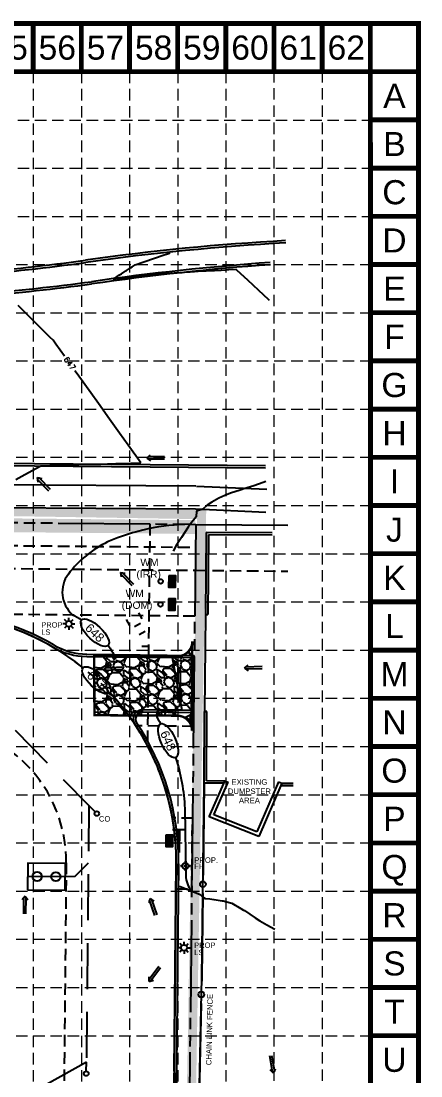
# Model space of a CAD drawing. Header units: feet. Extents: x 5061 to 5734, y 4682 to 5103.
# Drawn here: x 5646.6 to 5733.8, y 4873.3 to 5103 of the extents above; entities that cross this region are included whole.
import ezdxf
from ezdxf.enums import TextEntityAlignment as Align

# ---------------------------------------------------------------- set-up
doc = ezdxf.new("R2010")
doc.units = ezdxf.units.FT
doc.header["$LTSCALE"] = 20
doc.header["$MEASUREMENT"] = 0
for name, pattern in [('DASHDOT2', [0.5, 0.25, -0.125, 0, -0.125]), ('DASHED', [0.75, 0.5, -0.25]), ('HIDDEN', [0.1875, 0.125, -0.0625]), ('PHANTOM', [1.4375, 1, -0.0625, 0.125, -0.0625, 0.125, -0.0625])]:
    doc.linetypes.add(name, pattern=pattern)
for name, color, linetype in [('BASE', 7, 'Continuous'), ('E-BOUNDARY', 4, 'PHANTOM'), ('E-ESMT', 2, 'HIDDEN'), ('E-FENCE', 1, 'Continuous'), ('E-PVMT', 2, 'Continuous'), ('EC', 35, 'Continuous'), ('GRID', 254, 'HIDDEN'), ('LEGEND', 7, 'Continuous'), ('LIMITS OF DISTURBANCE', 1, 'HIDDEN'), ('P-BOUNDARY', 7, 'PHANTOM'), ('P-EROSION', 4, 'DASHDOT2'), ('P-ESMT', 2, 'HIDDEN'), ('P-FIRELANE', 1, 'HIDDEN'), ('P-FITTINGS', 11, 'Continuous'), ('P-FLOW-ARROWS', 250, 'Continuous'), ('P-PVMT', 3, 'Continuous'), ('P-SANI', 14, 'DASHED'), ('P-UTIL', 2, 'Continuous'), ('PC', 35, 'Continuous')]:
    doc.layers.add(name, color=color, linetype=linetype)
doc.styles.add('Contour-Txt', font='simplex.shx')
doc.styles.add('L80', font='ARIAL.TTF', dxfattribs={"height": 1.6})
doc.styles.get("Standard").update_dxf_attribs({"font": 'ARIAL.TTF'})

# ---------------------------------------------------------------- blocks, each defined once
blk = doc.blocks.new('df')
for p, q in [((0.001246013401441814, 0.01309236821475679), (0.1771980321589126, 0.01309236821475679)), ((0.1941209276953373, 0.0007748323821488157), (0.1530624749196932, 0.03091120000760839)), ((0.1941209276953373, 0.0007748323821488157), (0.1530624749196932, -0.02936153524342444)), ((0.001246013401441814, -0.01154270345057284), (0.1771980321589126, -0.01154270345057284))]:
    blk.add_line(p, q)
blk = doc.blocks.new('A$C3B7E659D')
at = {"layer": 'LEGEND'}
h = blk.add_hatch(dxfattribs=at)
h.set_pattern_fill('GRAVEL', color=4, scale=6.469215983994993, angle=46.06574483557454, style=0)
h.set_pattern_definition([(274.0785448355745, (3933.509138869503, -9056.497807636506), (6.020058416125065, -77.66671271173983), [0.8703424416227499, -86.16405698183587]), (231.0354448355745, (3933.571040969527, -9057.365947489068), (49.20395451681738, 60.39313477834608), [1.493534955792957, -147.8599153389908]), (178.5761448355745, (3932.631848306347, -9058.527223686524), (96.13142010772314, -2.786976728819758), [1.053110731602578, -104.2580918129749]), (313.3394448355745, (3932.045992430364, -9061.466261796455), (-88.68582800192179, 94.4297464073931), [1.360075030043139, -134.6474020974069]), (338.8994448355746, (3932.979437698404, -9062.455444955607), (-78.34740575994421, 30.5689748398031), [1.333661221180488, -132.0326420349159]), (43.33944483557454, (3934.223678310532, -9062.935572444525), (-94.4297464073931, -88.68582800192175), [1.36007503004314, -134.6474020974069]), (83.75994483557452, (3935.212861469695, -9062.002127176474), (-11.76407678433844, -105.4488486172415), [1.798629650814145, -178.0641931078487]), (118.3210448355745, (3935.40836090235, -9060.214155317657), (-71.07186531453426, 131.3592097278977), [1.698091565206878, -168.1111231784248]), (167.4953448355745, (3934.602765571782, -9058.71931980373), (-96.47176674056034, 21.08137457705631), [1.364681111823735, -135.1035788625172]), (221.3021448355745, (3933.270455571795, -9058.423839379147), (54.03275792350907, 46.75738870328349), [1.557994223857482, -76.3416846229367]), (268.4631448355745, (3932.100028663751, -9059.452160665953), (-2.616798666019161, -105.2786903968898), [2.014824379783274, -199.4677623905118]), (184.8798448355739, (3936.536246367276, -9056.899016448151), (-59.37217497462036, -5.679738473620549), [0.68768412831465, -68.08101981786957]), (217.5349448355745, (3935.851051921333, -9056.957515232736), (67.6686448848166, 51.58618661739052), [1.308314832955195, -129.5234789849316]), (271.0657448355745, (3934.813579923942, -9057.754602274686), (4.658719493249765, -4.488553668180857), [0.9148829936725474, -8.233966350700884]), (249.2643448355744, (3933.940335098211, -9057.542086264792), (13.12531790983638, 32.27069951025226), [0.4926825509090906, -48.77539787116839]), (337.8671448355745, (3933.765897980219, -9058.00285309678), (-18.46470730420378, 8.806940428370186), [0.696753969124213, -34.14104152532619]), (77.02954483557451, (3934.411311876554, -9058.265359602634), (4.148200287200724, 22.95326064714896), [1.13165348286426, -36.59003439744333]), (207.6308448355745, (3934.665310093765, -9057.162582189763), (13.63581712177849, 4.828893015890063), [0.8182975990315062, -19.63916178440411]), (62.45524483557451, (3931.162537658282, -9060.70490956672), (30.90941246777716, 60.05281487317094), [1.146345072363913, -113.4884532787467]), (116.4119448355745, (3931.692655643164, -9059.688499883981), (33.29172073255322, -68.00893472231614), [0.9617201173966798, -95.21009107657581]), (339.2643448355745, (3933.733566483456, -9056.264871733923), (-32.27069951025226, 13.12531790983638), [0.9853586326021965, -48.28272178947526]), (29.67624483557449, (3934.655100147437, -9056.613745969915), (-58.86165285165799, -33.12156664267891), [1.146345072363912, -113.4884532787467]), (25.50974483557455, (3934.050942850296, -9063.487811979827), (-31.76018712702605, -14.31651226313972), [1.105459627345064, -54.16754761677205]), (340.8408448355745, (3935.048634298054, -9063.011730228314), (-73.68864084617535, 26.0805365603702), [0.9262494061564349, -91.69882706302269]), (112.8671448355745, (3938.43717005786, -9060.706836832609), (-14.31647849639887, 31.76020246436436), [0.9853586326021978, -48.28272178947532]), (63.41974483557453, (3938.054262667402, -9059.798916430425), (-39.71634209842875, -78.51752851730424), [1.084441144613065, -107.3593822019741]), (115.5097448355745, (3936.237779441067, -9062.989608677903), (14.3165122631397, -31.76018712702605), [0.5527298136725322, -54.72027743044462]), (147.3756448355745, (3938.167856921095, -9060.98635991571), (-23.12341736192593, 13.29550547271731), [0.3298653230239047, -32.65678989447026]), (212.0295448355745, (3937.89003549574, -9060.808519482269), (18.12436828972077, 9.487613138887836), [1.333661221180486, -25.33959554850916]), (232.0747448355744, (3936.75938913733, -9061.515835478625), (40.22680680200464, 51.07572857136955), [1.235943713742244, -122.3582529916506]), (349.7558448355745, (3934.830596501176, -9058.66932930776), (-13.80599231221756, 4.318378304731763), [0.9330032676437258, -22.3920848926654]), (39.22294483557449, (3935.748726849714, -9058.835258137136), (85.62285926167438, 70.2210634638778), [1.628909769474022, -161.2617890016409]), (107.0111448355746, (3937.010626461061, -9057.80523519261), (14.65681891400454, -50.05474001375369), [0.6660446008481865, -65.93860956044998]), (136.0657448355745, (3936.815769450391, -9057.168329584903), (-9.1472703308174, -0.1701657724112872), [0.3881529590396995, -6.081063024955293]), (166.3221448355745, (3936.529856550179, -9061.474353271287), (50.56522396839401, -12.78502859214098), [0.8987293613605208, -88.97449142019488]), (94.07854483557452, (3935.65661172445, -9061.261837261394), (-6.020058416125078, 77.66671271173983), [1.740684883245499, -85.29371454021306]), (46.06574483557454, (3935.532807524381, -9059.52555755626), (-0.1701657724112884, 9.147270330817403), [1.681996155838699, -4.787219828156295]), (11.37054483557451, (3936.69983111698, -9058.314290862843), (-77.49656349416948, -15.16724917134879), [1.022873616093385, -101.2644103626532]), (300.1203448355744, (3937.702627537917, -9058.112627221264), (14.14632101418997, -22.61292722117443), [0.9419307857016394, -46.15467319154017]), (253.7117448355745, (3938.175305973967, -9058.927373262417), (-38.69525803554052, -133.4011808604981), [1.533624687245764, -151.8290963367538]), (221.4918448355745, (3937.745168981029, -9060.399444803965), (-63.00987596734262, -56.07480832806252), [1.62247289956996, -160.6246423885945])])
edge = h.paths.add_edge_path()
edge.add_line((24.26215053851593, 27.03588078115536), (-1.524276740383357e-07, 27.03588078115536))
edge.add_arc((-1.524211183934199e-07, 22.9921898119751), 4.043690969180258, 0.03905593802568319, 90.00000000009288, ccw=False)
edge.add_line((4.043689877302313, 22.99494621276062), (3.956875798435249, 0.325309489447136))
edge.add_line((3.956875798435249, 0.325309489447136), (20.17808298366162, 0.4174455765241873))
edge.add_line((20.17808298366162, 0.4174455765241873), (20.21846050880959, 22.98943341120867))
edge.add_arc((24.26215053851817, 22.99218981198995), 4.04369096916541, 90.00000000003178, 180.0390559379658, ccw=False)
at = {"layer": 'LEGEND', "color": 4, "const_width": 0.6469215983994995}
blk.add_lwpolyline([(24.26215053851593, 27.03588078115536), (-1.524276740383357e-07, 27.03588078115536, -0.4140139244211871), (4.043689877302313, 22.99494621276062), (3.956875798435249, 0.325309489447136), (20.17808298366162, 0.4174455765241873), (20.21846050880959, 22.98943341120867, -0.4144132285109485)], format="xyb", close=True, dxfattribs=at)

msp = doc.modelspace()

# ---------------------------------------------------------------- hatches: boundary and pattern name
at = {"layer": 'P-FITTINGS'}
h = msp.add_hatch(dxfattribs=at)
h.set_pattern_fill('ANSI31', color=252, style=0)
h.set_pattern_definition([(45, (0, 0), (-0.08838834764831843, 0.08838834764831845), [])])
h.paths.add_polyline_path([(5678.784413615715, 4982.216960557775), (5678.756913088232, 4979.717109448292), (5680.256845050973, 4979.702674330068), (5680.284345578458, 4982.202525439551)])
h = msp.add_hatch(dxfattribs=at)
h.set_pattern_fill('ANSI31', color=252, style=0)
h.set_pattern_definition([(45, (-0.05500105496867036, -4.999702218967286), (-0.08838834764831843, 0.08838834764831845), [])])
h.paths.add_polyline_path([(5678.729412560747, 4977.217258338807), (5678.701912033263, 4974.717407229325), (5680.201843996004, 4974.7029721111), (5680.229344523489, 4977.202823220584)])
h = msp.add_hatch(dxfattribs=at)
h.set_pattern_fill('ANSI31', color=252, style=0)
h.set_pattern_definition([(45, (-0.62145790066279, -56.49172450784772), (-0.08838834764831843, 0.08838834764831845), [])])
h.paths.add_polyline_path([(5678.162955715053, 4925.725236049927), (5678.135455187569, 4923.225384940444), (5679.63538715031, 4923.21094982222), (5679.662887677795, 4925.710800931703)])

# ---------------------------------------------------------------- linework, layer by layer
for centre in [(5686.229240056779, 4915.017117822713), (5685.875439711678, 4891.019822131053)]:
    msp.add_circle(centre, 0.6253814704285503)
at = {"layer": 'BASE', "color": 9}
msp.add_line((5722.727322764818, 5092.021206878478), (5722.727322764818, 4693.021206878787), dxfattribs=at)
at = {"layer": 'BASE', "const_width": 1.049999999999187}
for points in [[(5061.22732276533, 4682.521206878794), (5733.22732276481, 4682.521206878794), (5733.22732276481, 5102.521206878469), (5061.22732276533, 5102.521206878469)], [(5071.704388594719, 4693.018457208696), (5722.756657025155, 4693.000248705014), (5722.743087408055, 5092.026230217255), (5071.836695258555, 5092.038317773374)]]:
    msp.add_lwpolyline(points, close=True, dxfattribs=at)
for points in [[(5649.227322764875, 5092.021206878478), (5649.227322764875, 5102.521206878469)], [(5659.727322764867, 5092.021206878478), (5659.727322764867, 5102.521206878469)], [(5670.227322764858, 5092.021206878478), (5670.227322764858, 5102.521206878469)], [(5680.72732276485, 5092.021206878478), (5680.72732276485, 5102.521206878469)], [(5691.227322764842, 5092.021206878478), (5691.227322764842, 5102.521206878469)], [(5701.727322764834, 5092.021206878478), (5701.727322764834, 5102.521206878469)], [(5712.227322764826, 5092.021206878478), (5712.227322764826, 5102.521206878469)], [(5722.727322764818, 5092.021206878478), (5722.727322764818, 5102.521206878469)], [(5733.22732276481, 5092.021206878478), (5733.22732276481, 5102.521206878469)], [(5733.22732276481, 5092.021206878478), (5722.727322764818, 5092.021206878478)], [(5733.22732276481, 5081.521206878486), (5722.727322764818, 5081.521206878486)], [(5733.22732276481, 5071.021206878494), (5722.727322764818, 5071.021206878494)], [(5733.22732276481, 5060.521206878502), (5722.727322764818, 5060.521206878502)], [(5733.22732276481, 5050.02120687851), (5722.727322764818, 5050.02120687851)], [(5733.22732276481, 5039.521206878519), (5722.727322764818, 5039.521206878519)], [(5733.22732276481, 5029.021206878527), (5722.727322764818, 5029.021206878527)], [(5733.22732276481, 5018.521206878535), (5722.727322764818, 5018.521206878535)], [(5733.22732276481, 5008.021206878542), (5722.727322764818, 5008.021206878542)], [(5733.22732276481, 4997.52120687855), (5722.727322764818, 4997.52120687855)], [(5733.22732276481, 4987.021206878559), (5722.727322764818, 4987.021206878559)], [(5733.22732276481, 4976.521206878567), (5722.727322764818, 4976.521206878567)], [(5733.22732276481, 4966.021206878575), (5722.727322764818, 4966.021206878575)], [(5733.22732276481, 4955.521206878583), (5722.727322764818, 4955.521206878583)], [(5733.22732276481, 4945.021206878591), (5722.727322764818, 4945.021206878591)], [(5733.22732276481, 4934.5212068786), (5722.727322764818, 4934.5212068786)], [(5733.22732276481, 4924.021206878608), (5722.727322764818, 4924.021206878608)], [(5733.22732276481, 4913.521206878616), (5722.727322764818, 4913.521206878616)], [(5733.22732276481, 4903.021206878624), (5722.727322764818, 4903.021206878624)], [(5733.22732276481, 4892.521206878632), (5722.727322764818, 4892.521206878632)], [(5733.22732276481, 4882.02120687864), (5722.727322764818, 4882.02120687864)]]:
    msp.add_lwpolyline(points, dxfattribs=at)
at = {"layer": 'E-BOUNDARY', "color": 7, "linetype": 'Continuous'}
msp.add_line((5684.657905179912, 4993.410955930602), (5704.716341910284, 4993.217916570974), dxfattribs=at)
at = {"layer": 'E-ESMT', "color": 253}
for p, q in [((5080.405622304752, 4989.22572537722), (5684.547903069973, 4983.411551492667)), ((5684.561671149644, 4983.411418990752), (5704.716341910284, 4983.217453489381))]:
    msp.add_line(p, q, dxfattribs=at)
at = {"layer": 'E-FENCE', "color": 7}
for p, q in [((5685.9535, 4894.6596, 647.379), (5686.5272, 4937.0151, 648.757)), ((5686.5272, 4937.0151), (5686.256327324344, 4917.016934384284)), ((5686.202152789213, 4913.017301261141), (5685.9535, 4894.6596)), ((5685.0089, 4850.615, 646.986), (5685.9535, 4894.6596, 647.379)), ((5685.9535, 4894.6596), (5685.918322736637, 4893.019362339744)), ((5685.832556686719, 4889.020281922362), (5685.403726437125, 4869.024879835457))]:
    msp.add_line(p, q, dxfattribs=at)
at = {"layer": 'E-PVMT', "color": 7}
for p, q in [((5593.364718860137, 5007.122460308749), (5699.887166974617, 5006.255983459444)), ((5593.360651885519, 5006.622476849306), (5699.8831, 5005.756)), ((5598.337533488495, 5002.467161539505), (5684.661607492778, 5001.771237527963)), ((5684.848839154051, 5001.766219910004), (5700.184139154052, 5001.067619910004)), ((5598.297225995716, 4997.467324011542), (5684.6213, 4996.7714)), ((5684.6213, 4996.7714), (5699.9566, 4996.0728)), ((5686.956, 4991.6382), (5686.7833, 4973.8012)), ((5701.3565, 4991.5513), (5686.956, 4991.6382)), ((5687.451153356191, 4991.135202887036), (5687.283276565779, 4973.796359166176)), ((5701.35348279859, 4991.051309103587), (5687.45115335619, 4991.135202887036)), ((5686.7833, 4973.8012), (5686.5911, 4952.6551)), ((5686.7833, 4973.8012), (5687.283276565779, 4973.796359166176)), ((5686.5272, 4937.0151), (5686.5911, 4952.6551)), ((5686.5911, 4952.6551), (5687.091095826861, 4952.653057178175)), ((5687.091095826861, 4952.653057178175), (5686.591099999999, 4952.653057178175, 648.683)), ((5687.029243047705, 4937.514129697324), (5687.091095826861, 4952.653057178175)), ((5690.771773640202, 4937.006888567576), (5686.5272, 4937.0151)), ((5690.992158414703, 4937.506463153049), (5687.029243047705, 4937.514129697324)), ((5687.5572, 4929.72), (5690.992158414703, 4937.506463153049)), ((5688.62470708643, 4930.157774072027), (5691.740042777955, 4937.219707185278)), ((5690.992158414703, 4937.506463153049), (5691.740042777955, 4937.219707185278)), ((5702.686361563757, 4937.354261060855), (5697.958211473021, 4926.462477050581)), ((5703.4202, 4937.0357), (5698.3837, 4925.4336)), ((5702.686361563757, 4937.354261060855), (5703.4202, 4937.0357)), ((5703.203019674284, 4936.535402599629), (5705.907683608819, 4936.539100467321)), ((5703.4202, 4937.0357), (5705.907, 4937.0391)), ((5698.3837, 4925.4336), (5687.5572, 4929.72)), ((5697.95821147302, 4926.462477050581), (5688.624707086431, 4930.157774072027))]:
    msp.add_line(p, q, dxfattribs=at)
for centre, radius, start, end in [((5732.626602334134, 4537.187940106707), 518.8079217359681, 93.13578354043297, 97.98021754168649), ((5732.626602334134, 4537.187940106707), 518.3079217359681, 93.13578354043297, 97.98021754168649), ((5605.588341679119, 5443.801309421158), 396.6627361810084, 270.7045476241234, 277.9718247274475), ((5605.588341679119, 5443.801309421158), 397.1627361810084, 270.7045476241234, 277.9718247274475), ((5740.689750410913, 4498.135258989813), 553.7804599409894, 94.12031680343681, 98.17936952246353), ((5740.689750410913, 4498.135258989813), 553.2804599409894, 94.12031680343681, 98.17936952246353), ((5605.200597287246, 5465.68403877223), 423.2171826313605, 271.1150592982738, 277.69947360304), ((5605.200597287246, 5465.68403877223), 423.7171826313605, 271.1150592982738, 277.69947360304)]:
    msp.add_arc(centre, radius, start, end, dxfattribs=at)
at = {"layer": 'EC', "color": 35}
for p, q in [((5673.09834410151, 5050.504362671468, 648), (5673.353890680538, 5050.591963101431, 648)), ((5673.353890680538, 5050.591963101431, 648), (5673.792882654868, 5050.742698495575, 648)), ((5673.792882654868, 5050.742698495575, 648), (5675.248030730861, 5051.242042864887, 648)), ((5675.248030730861, 5051.242042864887, 648), (5676.09387297668, 5051.532299622771, 648)), ((5676.09387297668, 5051.532299622771, 648), (5677.143369614218, 5051.892063220633, 648)), ((5677.143369614218, 5051.892063220633, 648), (5678.946252684364, 5052.511113923303, 648)), ((5678.946252684364, 5052.511113923303, 648), (5679.036780329646, 5052.542179126002, 648)), ((5679.036780329646, 5052.542179126002, 648), (5679.089401851851, 5052.560236574074, 648)), ((5668.487238939492, 5048.022628009109, 648), (5669.453669099425, 5048.646727062556, 648)), ((5669.453669099425, 5048.646727062556, 648), (5669.477919670353, 5048.662387540664, 648)), ((5669.477919670353, 5048.662387540664, 648), (5669.53955188172, 5048.702188248848, 648)), ((5669.53955188172, 5048.702188248848, 648), (5670.468600401215, 5049.302147072219, 648)), ((5670.468600401215, 5049.302147072219, 648), (5670.834155303717, 5049.538214279239, 648)), ((5670.834155303717, 5049.538214279239, 648), (5671.459281132074, 5049.941906603774, 648)), ((5671.459281132074, 5049.941906603774, 648), (5673.09834410151, 5050.504362671468, 648)), ((5683.442940308207, 5048.348535462309, 648), (5682.174218942029, 5048.262220376811, 648)), ((5684.388520069129, 5048.412866213004, 648), (5683.442940308207, 5048.348535462309, 648)), ((5685.194084150569, 5048.467637048043, 648), (5684.388520069129, 5048.412866213004, 648)), ((5686.275859565217, 5048.541267826086, 648), (5685.194084150569, 5048.467637048043, 648)), ((5686.89996594533, 5048.574866135155, 648), (5686.275859565217, 5048.541267826086, 648)), ((5688.08137284459, 5048.638372652389, 648), (5686.89996594533, 5048.574866135155, 648)), ((5688.529770463173, 5048.662476262339, 648), (5688.08137284459, 5048.638372652389, 648)), ((5688.760959890261, 5048.674280809328, 648), (5688.529770463173, 5048.662476262339, 648)), ((5690.212603000949, 5048.748481244064, 648), (5688.760959890261, 5048.674280809328, 648)), ((5691.191908038409, 5048.798538216734, 648), (5690.212603000949, 5048.748481244064, 648)), ((5691.895166894457, 5048.834446659073, 648), (5691.191908038409, 5048.798538216734, 648)), ((5693.474574491682, 5048.915091312385, 648), (5691.895166894457, 5048.834446659073, 648)), ((5693.619163681285, 5048.781224922792, 648), (5693.474574491682, 5048.915091312385, 648)), ((5693.691662650603, 5048.714240778499, 648), (5693.619163681285, 5048.781224922792, 648)), ((5695.989589135802, 5046.588193168724, 648), (5693.691662650603, 5048.714240778499, 648)), ((5666.692696690843, 5046.863752629194, 648), (5667.496558208632, 5047.382868477554, 648)), ((5668.63163823675, 5047.053905621595, 648), (5666.692696690843, 5046.863752629194, 648)), ((5667.496558208632, 5047.382868477554, 648), (5668.073182895134, 5047.755239845875, 648)), ((5668.073182895134, 5047.755239845875, 648), (5668.487238939492, 5048.022628009109, 648)), ((5669.977549202852, 5047.185899800713, 648), (5668.63163823675, 5047.053905621595, 648)), ((5671.021194130757, 5047.288250594353, 648), (5669.977549202852, 5047.185899800713, 648)), ((5672.524686234511, 5047.435698836506, 648), (5671.021194130757, 5047.288250594353, 648)), ((5673.410750024765, 5047.522595567112, 648), (5672.524686234511, 5047.435698836506, 648)), ((5674.025808779106, 5047.582914694776, 648), (5673.410750024765, 5047.522595567112, 648)), ((5675.800305918771, 5047.756940539871, 648), (5674.025808779106, 5047.582914694776, 648)), ((5678.074068355359, 5047.97992958884, 648), (5675.800305918771, 5047.756940539871, 648)), ((5678.189819272186, 5047.991278908281, 648), (5678.074068355359, 5047.97992958884, 648)), ((5678.277225804709, 5047.997225448261, 648), (5678.189819272186, 5047.991278908281, 648)), ((5679.940545443288, 5048.110315651313, 648), (5678.277225804709, 5047.997225448261, 648)), ((5681.331561730395, 5048.20489176928, 648), (5679.940545443288, 5048.110315651313, 648)), ((5681.691404208442, 5048.229372979329, 648), (5681.331561730395, 5048.20489176928, 648)), ((5682.174218942029, 5048.262220376811, 648), (5681.691404208442, 5048.229372979329, 648)), ((5697.250592771084, 5045.421509298733, 648), (5695.989589135802, 5046.588193168724, 648)), ((5698.360046695491, 5044.396448908791, 648), (5697.250592771084, 5045.421509298733, 648)), ((5700.572699445472, 5042.347887492298, 648), (5698.360046695491, 5044.396448908791, 648)), ((5700.730435555556, 5042.20194962963, 648), (5700.572699445472, 5042.347887492298, 648)), ((5648.189500276537, 5038.848563880026, 647), (5645.969769532837, 5041.059297765741, 647)), ((5648.497517732657, 5038.541556175973, 647), (5648.189500276537, 5038.848563880026, 647)), ((5648.845719971161, 5038.195003929344, 647), (5648.497517732657, 5038.541556175973, 647)), ((5651.02546440984, 5036.024094278943, 647), (5648.845719971161, 5038.195003929344, 647)), ((5652.954823399276, 5034.102555232928, 647), (5651.02546440984, 5036.024094278943, 647)), ((5653.553311848341, 5033.506492535545, 647), (5652.954823399276, 5034.102555232928, 647)), ((5654.136406002554, 5032.693584469986, 647), (5653.553311848341, 5033.506492535545, 647)), ((5656.021990109711, 5030.066585151895, 647), (5654.136406002554, 5032.693584469986, 647)), ((5658.781410685561, 5026.220975737266, 647), (5658.330776907486, 5026.849272087788, 647)), ((5661.758478341793, 5022.070197800338, 647), (5658.781410685561, 5026.220975737266, 647)), ((5663.423751014937, 5019.748390616621, 647), (5661.758478341793, 5022.070197800338, 647)), ((5665.860390558375, 5016.351104822334, 647), (5663.423751014937, 5019.748390616621, 647)), ((5668.066091344313, 5013.275805495979, 647), (5665.860390558375, 5016.351104822334, 647)), ((5669.962302774958, 5010.632011844331, 647), (5668.066091344313, 5013.275805495979, 647)), ((5672.71051174968, 5006.803201941251, 647), (5669.962302774958, 5010.632011844331, 647)), ((5646.769028704231, 5003.889299051413, 647), (5648.205167349261, 5004.675796018202, 647)), ((5648.205167349261, 5004.675796018202, 647), (5650.77336834828, 5006.126995543721, 647)), ((5650.77336834828, 5006.126995543721, 647), (5650.869868124762, 5006.181874876379, 647)), ((5650.869868124762, 5006.181874876379, 647), (5651.069869831224, 5006.187580098453, 647)), ((5651.069869831224, 5006.187580098453, 647), (5654.514734030417, 5006.285897528517, 647)), ((5654.514734030417, 5006.285897528517, 647), (5657.339761072664, 5006.366524625144, 647)), ((5657.339761072664, 5006.366524625144, 647), (5658.15952338403, 5006.389920880861, 647)), ((5658.15952338403, 5006.389920880861, 647), (5659.159149156118, 5006.418450492263, 647)), ((5659.159149156118, 5006.418450492263, 647), (5661.805325580069, 5006.493934968936, 647)), ((5661.805325580069, 5006.493934968936, 647), (5663.976876177286, 5006.555880332409, 647)), ((5663.976876177286, 5006.555880332409, 647), (5665.445897828863, 5006.597480510855, 647)), ((5665.445897828863, 5006.597480510855, 647), (5667.26516649514, 5006.648999085191, 647)), ((5667.26516649514, 5006.648999085191, 647), (5669.078204789272, 5006.700341226054, 647)), ((5669.078204789272, 5006.700341226054, 647), (5670.542195544783, 5006.741798938135, 647)), ((5670.542195544783, 5006.741798938135, 647), (5672.71051174968, 5006.803201941251, 647)), ((5645.445716754783, 5003.170583817975, 647), (5646.769028704231, 5003.889299051413, 647)), ((5699.392842410974, 5002.551716462346, 648), (5697.35825, 5001.783971111111, 648)), ((5699.905946537559, 5002.746100782472, 648), (5699.392842410974, 5002.551716462346, 648)), ((5692.260352288732, 5000.189683098592, 648), (5691.033999408784, 4999.705886542793, 648)), ((5694.318091643059, 5000.858809254013, 648), (5692.260352288732, 5000.189683098592, 648)), ((5694.809073820848, 5001.016775663892, 648), (5694.318091643059, 5000.858809254013, 648)), ((5695.180246216988, 5001.130312776589, 648), (5694.809073820848, 5001.016775663892, 648)), ((5697.35825, 5001.783971111111, 648), (5695.180246216988, 5001.130312776589, 648)), ((5688.132114152579, 4998.224773385348, 648), (5687.170122197962, 4997.585230422124, 648)), ((5689.713357430997, 4999.135111167728, 648), (5688.132114152579, 4998.224773385348, 648)), ((5691.033999408784, 4999.705886542793, 648), (5689.713357430997, 4999.135111167728, 648)), ((5684.85046640553, 4996.267542119816, 648), (5684.780865488565, 4995.076094178794, 648)), ((5686.199280144927, 4996.699515072463, 648), (5684.85046640553, 4996.267542119816, 648)), ((5687.170122197962, 4997.585230422124, 648), (5686.199280144927, 4996.699515072463, 648)), ((5683.521978526841, 4993.498949313358, 648), (5683.010533391949, 4992.823961059007, 648)), ((5684.780865488565, 4995.076094178794, 648), (5683.521978526841, 4993.498949313358, 648)), ((5683.010533391949, 4992.823961059007, 648), (5681.571093326801, 4990.550820433267, 648)), ((5680.379516103805, 4988.814889743972, 648), (5679.705695507812, 4987.570133306525, 648)), ((5681.571093326801, 4990.550820433267, 648), (5680.379516103805, 4988.814889743972, 648)), ((5681.144896653893, 4914.594871114456, 648), (5685.629128247901, 4912.764478310502, 648)), ((5685.629128247901, 4912.764478310502, 648), (5685.966813047079, 4912.434548000947, 648)), ((5685.966813047079, 4912.434548000947, 648), (5685.986856261592, 4912.417447125158, 648)), ((5685.986856261592, 4912.417447125158, 648), (5686.310757124682, 4912.146226208652, 648)), ((5686.310757124682, 4912.146226208652, 648), (5686.349209820079, 4912.111093121566, 648)), ((5686.349209820079, 4912.111093121566, 648), (5686.351810008344, 4912.109478339591, 648)), ((5686.351810008344, 4912.109478339591, 648), (5686.727706101981, 4911.946698719188, 648)), ((5686.727706101981, 4911.946698719188, 648), (5686.744011510791, 4911.941915752915, 648)), ((5686.744011510791, 4911.941915752915, 648), (5687.70475076923, 4911.813915692308, 648)), ((5687.70475076923, 4911.813915692308, 648), (5688.569525233128, 4911.688743669986, 648)), ((5688.569525233128, 4911.688743669986, 648), (5688.643045653876, 4911.681577499347, 648)), ((5688.643045653876, 4911.681577499347, 648), (5690.393327384702, 4911.398152895566, 648)), ((5690.393327384702, 4911.398152895566, 648), (5690.60951622807, 4911.368381578948, 648)), ((5690.60951622807, 4911.368381578948, 648), (5692.211134546519, 4910.976498493976, 648)), ((5692.211134546519, 4910.976498493976, 648), (5692.520827889514, 4910.918626280504, 648)), ((5692.520827889514, 4910.918626280504, 648), (5694.484818438003, 4909.756527133656, 648)), ((5694.484818438003, 4909.756527133656, 648), (5695.082572521403, 4909.392973515604, 648)), ((5695.082572521403, 4909.392973515604, 648), (5695.261159405458, 4909.277225852828, 648)), ((5695.261159405458, 4909.277225852828, 648), (5697.582955885829, 4907.715405926734, 648)), ((5697.582955885829, 4907.715405926734, 648), (5698.602502184031, 4907.07041829574, 648)), ((5698.602502184031, 4907.07041829574, 648), (5700.140296524664, 4906.17885, 648)), ((5700.140296524664, 4906.17885, 648), (5701.883954974069, 4905.20964620462, 648))]:
    msp.add_line(p, q, dxfattribs=at)
at = {"layer": 'GRID', "color": 252, "linetype": 'HIDDEN', "lineweight": 0}
for p, q in [((5649.227322764875, 5092.021206878478), (5649.227322764875, 4724.474832127343)), ((5659.727322764867, 5092.021206878478), (5659.727322764867, 4724.474832127343)), ((5670.227322764858, 5092.021206878478), (5670.227322764858, 4724.474832127343)), ((5680.72732276485, 5092.021206878478), (5680.72732276485, 4724.474832127343)), ((5691.227322764842, 5092.021206878478), (5691.227322764842, 4724.474832127343)), ((5701.708711312539, 5092.193723728219), (5701.708711312539, 4724.474832127343)), ((5712.208711312531, 5092.193723728219), (5712.208711312531, 4724.474832127343)), ((5072.11393312784, 5081.486703794203), (5723.113933127336, 5081.486703794203)), ((5072.11393312784, 5070.986703794211), (5723.113933127336, 5070.986703794211)), ((5072.11393312784, 5060.486703794219), (5723.113933127336, 5060.486703794219)), ((5071.727322765322, 5050.02120687851), (5722.727322764818, 5050.02120687851)), ((5071.727322765322, 5039.521206878519), (5722.727322764818, 5039.521206878519)), ((5071.727322765322, 5029.021206878527), (5722.727322764818, 5029.021206878527)), ((5071.727322765322, 5018.521206878535), (5722.727322764818, 5018.521206878535)), ((5071.727322765322, 5008.021206878542), (5722.727322764818, 5008.021206878542)), ((5071.727322765322, 4997.52120687855), (5722.727322764818, 4997.52120687855)), ((5071.727322765322, 4987.021206878559), (5722.727322764818, 4987.021206878559)), ((5071.727322765322, 4976.521206878567), (5722.727322764818, 4976.521206878567)), ((5071.727322765322, 4966.021206878575), (5722.727322764818, 4966.021206878575)), ((5071.727322765322, 4955.521206878583), (5722.727322764818, 4955.521206878583)), ((5071.727322765322, 4945.021206878591), (5722.727322764818, 4945.021206878591)), ((5071.727322765322, 4934.5212068786), (5722.727322764818, 4934.5212068786)), ((5071.727322765322, 4924.021206878608), (5722.727322764818, 4924.021206878608)), ((5071.727322765322, 4913.521206878616), (5722.727322764818, 4913.521206878616)), ((5071.727322765322, 4903.021206878624), (5722.727322764818, 4903.021206878624)), ((5071.727322765322, 4892.521206878632), (5722.727322764818, 4892.521206878632)), ((5071.727322765322, 4882.02120687864), (5722.727322764818, 4882.02120687864))]:
    msp.add_line(p, q, dxfattribs=at)
at = {"layer": 'LIMITS OF DISTURBANCE', "ltscale": 3, "const_width": 2}
msp.add_lwpolyline([(5685.928624798047, 4995.538642697503), (5595.948783373661, 4996.992834237848), (5595.948783373661, 5009.780033218931), (5541.55563623436, 5009.742394113709), (5541.29889018579, 4997.358665805963), (5447.758490738984, 4997.853170306945), (5447.8505976729, 5009.270620471489), (5394.059539803143, 5010.283460959717), (5393.87532593531, 4998.129401974009), (5113.37613933692, 5001.148379071221, 0.5485706356214287), (5110.023388243616, 4988.179142216096), (5112.501506438289, 4983.807488351479), (5122.122461164845, 4977.541451273496), (5191.327689527679, 4969.253921970844), (5346.208623961412, 4967.716285448808), (5346.532068408608, 4955.267801757842), (5347.825867672545, 4945.729351919127), (5351.868973371186, 4931.01751069808), (5354.543517637722, 4924.408546942999), (5392.715281086561, 4898.644271861382), (5391.897650404047, 4796.890981625133), (5682.413457117845, 4795.08782081598)], format="xyb", close=True, dxfattribs=at)
at = {"layer": 'P-BOUNDARY'}
for p, q in [((5395.921276041751, 4996.189713554589), (5684.657905179911, 4993.410955930603)), ((5684.657905179911, 4993.410955930602), (5682.490203836255, 4796.36271341865))]:
    msp.add_line(p, q, dxfattribs=at)
at = {"layer": 'P-EROSION', "color": 200, "linetype": 'Continuous', "ltscale": 0.5, "const_width": 3}
msp.add_lwpolyline([(5684.578527659842, 4992.824383028551), (5421.627911850866, 4995.380765753953)], dxfattribs=at)
at = {"layer": 'P-ESMT', "color": 253}
for p, q in [((5674.658510220277, 4993.52095793627), (5674.127594467888, 4945.259689733281)), ((5395.873668057413, 4991.189940185832), (5684.602904124942, 4988.411253711635)), ((5684.437900960036, 4973.41214705474), (5626.936335504748, 4973.965533418899)), ((5684.206939287395, 4949.4132583991), (5671.603183338476, 4949.534555039011))]:
    msp.add_line(p, q, dxfattribs=at)
at = {"layer": 'P-ESMT', "color": 253, "flags": 128}
msp.add_lwpolyline([(5680.361943551252, 4914.021470086534), (5683.784137920607, 4913.983822984292), (5683.953869915334, 4929.412789413057), (5679.575720742504, 4929.460952846151)], dxfattribs=at)
at = {"layer": 'P-FIRELANE', "color": 7}
msp.add_lwpolyline([(5441.686508330643, 4995.749275884745), (5420.062689027425, 4995.957380249362, -0.3083252606386394), (5417.929720545158, 4984.898844994926, -0.2005573930970921), (5396.497846409145, 4976.183238565416), (5395.730844104394, 4976.190620079526), (5395.502325779567, 4952.191707909478), (5626.705373832106, 4949.966644763257, -0.4142135623731179), (5656.415282560853, 4919.679331852904), (5655.364879924851, 4810.533534558437, -0.1211110656933407), (5651.811933521714, 4796.657956449581), (5679.229915445413, 4796.39408994074), (5680.414171216495, 4919.448370180265, 0.4142135623731242), (5626.936335504747, 4973.965533418899), (5593.059401830077, 4974.29155990195, -0.208672682124983), (5571.159496178166, 4984.09943803445, -0.286585466091975), (5569.262129634322, 4994.52150741148), (5547.469608246888, 4994.731235339425), (5546.609192251864, 4992.79917416744, -0.2988080110397482), (5518.915217228147, 4975.005112314243), (5470.045412208719, 4975.475427922215, -0.299185666335351), (5442.682661835015, 4993.837770460776), (5441.844325349684, 4995.816150676563)], format="xyb", close=True, dxfattribs=at)
at = {"layer": 'P-FITTINGS', "color": 252}
for p, q in [((5670.308095569733, 4971.364057553476), (5669.570631466482, 4972.670253058145)), ((5672.183022475821, 4974.145181264649), (5672.920486579072, 4972.83898575998)), ((5672.636120878363, 4971.81715595602), (5671.329925373694, 4971.079691852769)), ((5673.619406349365, 4970.075561949797), (5672.313210844696, 4969.338097846546)), ((5672.939372325254, 4966.907921404794), (5674.439302866233, 4966.893486300256)), ((5679.583230797567, 4926.958651159341), (5682.583091879522, 4926.92978095026)), ((5681.083161338544, 4926.944216054801), (5681.035044323411, 4921.944447584876))]:
    msp.add_line(p, q, dxfattribs=at)
for points in [[(5678.784413615715, 4982.216960557775), (5678.756913088232, 4979.717109448292), (5680.256845050973, 4979.702674330068), (5680.284345578458, 4982.202525439551)], [(5678.729412560747, 4977.217258338807), (5678.701912033263, 4974.717407229325), (5680.201843996004, 4974.7029721111), (5680.229344523489, 4977.202823220584)], [(5678.162955715053, 4925.725236049927), (5678.135455187569, 4923.225384940444), (5679.63538715031, 4923.21094982222), (5679.662887677795, 4925.710800931703)]]:
    msp.add_lwpolyline(points, close=True, dxfattribs=at)
at = {"layer": 'P-PVMT', "color": 7}
for p, q in [((5660.847506326641, 4965.141064040356), (5684.344068351003, 4964.882581506222)), ((5660.897108909935, 4964.640488115128), (5684.338568250718, 4964.382611758241)), ((5684.206565843915, 4952.383337806679), (5684.344068351001, 4964.882581506222)), ((5680.737028159603, 4955.171672122568), (5680.814029563572, 4962.171248594311)), ((5681.313999311552, 4962.165748494022), (5680.814029563572, 4962.171248594311)), ((5681.236997907583, 4955.16617202228), (5681.313999311552, 4962.165748494022)), ((5681.236997907515, 4955.166172022279), (5680.737028159535, 4955.171672122568)), ((5684.206565843915, 4952.383337806679), (5673.044662665437, 4952.506128409663)), ((5684.212065944198, 4952.883307554661), (5673.05016276572, 4953.006098157644)), ((5680.414171216496, 4919.448370180265), (5679.248027769668, 4798.276114988735)), ((5680.914148063488, 4919.443558478752), (5679.748028999538, 4798.273836876293))]:
    msp.add_line(p, q, dxfattribs=at)
for centre, radius, start, end in [((5626.416671741306, 4919.968033943711), 54, 59.86044892183787, 89.44861111111753), ((5626.416671741306, 4919.968033943711), 54.5, 59.86044892183787, 89.44861111111753), ((5661.062111918436, 4979.639580554578), 15, 239.8604489218378, 269.3697222222271), ((5661.062111918436, 4979.639580554578), 14.5, 239.8604489218378, 269.3697222222271), ((5673.028162364589, 4951.006219165718), 2, 89.36972222230517, 213.6592998490791), ((5673.028162364589, 4951.006219165718), 1.5, 89.36972222230517, 213.6592998490791), ((5626.416671741306, 4919.968033943711), 54, 359.4486111111119, 33.65929984907807), ((5626.416671741306, 4919.968033943711), 54.5, 359.4486111111119, 33.65929984907768)]:
    msp.add_arc(centre, radius, start, end, dxfattribs=at)
at = {"layer": 'P-SANI'}
for p, q in [((5624.273115213624, 4969.990978615311), (5661.354718862883, 4932.188703852585)), ((5661.354718862883, 4932.188703852585), (5660.816624495793, 4876.276107377447)), ((5661.354718862883, 4932.188703852587), (5662.755257391582, 4930.760946229734)), ((5661.23348329322, 4919.591293622048), (5658.204752002188, 4916.620302749169)), ((5658.204752002188, 4916.620302749169), (5640.058001442552, 4916.794944330371)), ((5660.816624495793, 4876.276107377447), (5585.682271486695, 4833.856049991593)), ((5660.797377689742, 4874.276199989477), (5660.816624495793, 4876.276107377447))]:
    msp.add_line(p, q, dxfattribs=at)
at = {"layer": 'P-UTIL', "color": 7}
for p, q in [((5656.523066908157, 4972.193386928884), (5656.063206987883, 4972.653246849158)), ((5656.982926828455, 4972.383867144663), (5656.982926828455, 4973.034207280706)), ((5657.442786748752, 4972.193386928883), (5657.902646669027, 4972.653246849158)), ((5656.332586692378, 4971.733527008586), (5655.682246556335, 4971.733527008586)), ((5656.523066908157, 4971.273667088288), (5656.063206987883, 4970.813807168014)), ((5656.982926828455, 4971.083186872509), (5656.982926828455, 4970.432846736466)), ((5657.442786748752, 4971.273667088288), (5657.902646669027, 4970.813807168014)), ((5657.633266964532, 4971.733527008586), (5658.283607100575, 4971.733527008586)), ((5682.477635332527, 4920.021256373948), (5682.341063903956, 4920.021256374046)), ((5682.341063903956, 4920.021256374046), (5682.341063903956, 4919.678683663414)), ((5682.477635332527, 4920.021256373948), (5682.477635332527, 4919.678683663425)), ((5681.38734262919, 4919.067535099182), (5681.729915339713, 4919.067535099182)), ((5681.38734262919, 4919.067535099182), (5681.387342629092, 4918.930963670611)), ((5681.387342629092, 4918.930963670611), (5681.729915339724, 4918.930963670611)), ((5682.341063903956, 4917.977242395794), (5682.341063903956, 4918.319815106356)), ((5682.341063903956, 4917.977242395794), (5682.477635332527, 4917.977242395793)), ((5682.477635332527, 4917.977242395793), (5682.477635332527, 4918.319815106426)), ((5683.088783896769, 4919.067535099182), (5683.431356607345, 4919.067535099182)), ((5683.088783896758, 4918.930963670611), (5683.431356607391, 4918.930963670611)), ((5683.431356607345, 4919.067535099182), (5683.431356607391, 4918.930963670611)), ((5681.651275698149, 4901.629165565438), (5681.191415777876, 4902.089025485711)), ((5682.111135618447, 4901.819645781216), (5682.111135618447, 4902.46998591726)), ((5682.570995538745, 4901.629165565437), (5683.030855459019, 4902.089025485711)), ((5681.46079548237, 4901.16930564514), (5680.810455346327, 4901.16930564514)), ((5681.651275698149, 4900.709445724841), (5681.191415777876, 4900.249585804568)), ((5682.111135618447, 4900.518965509063), (5682.111135618447, 4899.868625373019)), ((5682.570995538745, 4900.709445724841), (5683.030855459019, 4900.249585804568)), ((5682.761475754524, 4901.16930564514), (5683.411815890568, 4901.16930564514))]:
    msp.add_line(p, q, dxfattribs=at)
msp.add_lwpolyline([(5648.010487854507, 4913.801609072474), (5656.176776355384, 4913.723017947764), (5656.232912873034, 4919.556081162676), (5648.066624372157, 4919.634672287386)], close=True, dxfattribs=at)
for centre, radius in [((5677.013858688938, 4980.983942225252), 0.4996515679442514), ((5676.965741673804, 4975.984173755326), 0.4996515679442514), ((5656.982926828455, 4971.733527008586), 0.6503401360544224), ((5663.105392023757, 4930.40400682402), 0.5), ((5682.409349618241, 4918.999249384897), 0.6828571428571446), ((5650.080128238551, 4916.698492898752), 1), ((5654.163272488989, 4916.659197336397), 1), ((5682.409349618241, 4918.999249384897), 0.13888327778), ((5682.111135618447, 4901.16930564514), 0.6503401360544224), ((5660.792565988228, 4873.776223142485), 0.5)]:
    msp.add_circle(centre, radius, dxfattribs=at)
at = {"layer": 'PC', "color": 35}
for p, q in [((5667.10373263663, 4964.572209878183), (5679.538858670095, 4964.435412720962)), ((5681.612223254695, 4952.911908076131), (5676.50504220981, 4952.968091491272))]:
    msp.add_line(p, q, dxfattribs=at)
for points in [[(5683.464011064211, 4993.422445786899, 0.1030910993216198), (5665.437122248541, 4989.576323864161, 0.1185153531354497), (5656.883727427053, 4982.594444775716, 0.394401022328253), (5657.8253868555, 4973.729809033304, -0.02512555876233556), (5659.778752902392, 4972.566951610226, -0.02512555876233556)], [(5660.11407573131, 4962.163827150284, 0.08221980081800695), (5644.717061692385, 4970.772519253921)], [(5665.55055818515, 4967.027433443286, -0.03212306047136478), (5667.10373263663, 4964.572209878183)], [(5683.246987228714, 4857.869702893712), (5679.98111808029, 4874.450453950933), (5680.414171216496, 4919.448370180257, 0.191866576977184), (5665.978337419668, 4956.722280075978, 0.191866576977184)], [(5676.50504220981, 4952.968091491272, 0.3778705742225495), (5676.451874090949, 4950.920478197324, -0.006911210061743314), (5677.020279865688, 4949.947162661293, -0.006911210061743314)], [(5680.256632404336, 4942.631042925739, -0.06953007338905234), (5682.270239229138, 4931.526657826094), (5682.488695438704, 4916.917073578882, 0.1770213274752338), (5683.779031710522, 4913.519658616792)]]:
    msp.add_lwpolyline(points, format="xyb", dxfattribs=at)
msp.add_lwpolyline([(5679.538858670095, 4964.435412720962), (5681.612223254695, 4952.911908076131)], dxfattribs=at)
for centre, major_axis in [((5662.664502241675, 4969.797032703321), (-2.885749339282194, 2.769918906905468)), ((5663.046152714259, 4959.442995555705), (-2.932076982949319, 2.720831594578912)), ((5678.635716493288, 4946.287877963131), (-1.615436627599262, 3.659284698163116))]:
    msp.add_ellipse(centre, major_axis=major_axis, ratio=0.4, dxfattribs=at)

# ---------------------------------------------------------------- block references
at = {"layer": 'GRID', "color": 3, "xscale": 0.8000000000000281, "yscale": 0.7999999999999545, "zscale": 0.8, "rotation": 269.7885390176533}
msp.add_blockref('A$C3B7E659D', (5662.287258708174, 4967.979915092638), dxfattribs=at)
at = {"layer": 'P-FLOW-ARROWS', "color": 7, "xscale": 20, "yscale": 20, "zscale": 20}
for p, rotation in [((5677.852243346502, 5007.873227509312), 180), ((5652.821550281012, 5000.805298983281), 133.789369188509), ((5670.985391210514, 4980.168824678748), 133.789369188509), ((5668.583289755633, 4962.095079291995), 183.6517520112935), ((5699.154026936449, 4962.187524585695), 181.3029941211038), ((5647.422022025785, 4908.563132267447), 89.21421633403138), ((5676.015163705986, 4908.279052049299), 109.3217909292486), ((5676.806111295098, 4896.950916357627), 233.288119314444), ((5700.939356509164, 4877.691938412964), 280.0040473420914)]:
    msp.add_blockref('df', p, dxfattribs=dict(at, rotation=rotation))

# ---------------------------------------------------------------- texts
at = {"layer": 'BASE'}
for s, p in [('55', (5643.977322764878, 5097.271206878473)), ('56', (5654.477322764871, 5097.271206878473)), ('57', (5664.977322764863, 5097.271206878473)), ('58', (5675.477322764855, 5097.271206878473)), ('59', (5685.977322764847, 5097.271206878473)), ('60', (5696.477322764838, 5097.271206878473)), ('61', (5706.97732276483, 5097.271206878473)), ('62', (5717.477322764822, 5097.271206878473)), ('A', (5727.977322764814, 5086.771206878481)), ('B', (5727.977322764814, 5076.271206878489)), ('C', (5727.977322764814, 5065.771206878498)), ('D', (5727.977322764814, 5055.271206878506)), ('E', (5727.977322764814, 5044.771206878514)), ('F', (5727.977322764814, 5034.271206878522)), ('G', (5727.977322764814, 5023.77120687853)), ('H', (5727.977322764814, 5013.271206878539)), ('I', (5727.977322764814, 5002.771206878547)), ('J', (5727.977322764814, 4992.271206878555)), ('K', (5727.977322764814, 4981.771206878563)), ('L', (5727.977322764814, 4971.271206878571)), ('M', (5727.977322764814, 4960.77120687858)), ('N', (5727.977322764814, 4950.271206878588)), ('O', (5727.977322764814, 4939.771206878596)), ('P', (5727.977322764814, 4929.271206878604)), ('Q', (5727.977322764814, 4918.771206878611)), ('R', (5727.977322764814, 4908.27120687862)), ('S', (5727.977322764814, 4897.771206878628)), ('T', (5727.977322764814, 4887.271206878636)), ('U', (5727.977322764814, 4876.771206878644))]:
    msp.add_text(s, height=5.249999999995936, dxfattribs=at).set_placement(p, align=Align.MIDDLE_CENTER)
at = {"layer": 'E-FENCE', "color": 7}
msp.add_text('CHAIN LINK FENCE', height=1.2, rotation=88.77139767698345, dxfattribs=at).set_placement((5688.07007030942, 4875.582303903071))
at = {"layer": 'E-PVMT', "color": 7, "insert": (5696.358910792464, 4932.676290588013), "char_height": 1.2, "width": 12.90581661748092, "attachment_point": 8}
msp.add_mtext('EXISTING DUMPSTER AREA', dxfattribs=at)
at = {"layer": 'EC', "color": 35, "style": 'Contour-Txt'}
msp.add_text('647', height=1.2, rotation=305.6637266012978, dxfattribs=at).set_placement((5657.176550970657, 5028.458048792849, 647), align=Align.MIDDLE_CENTER)
at = {"layer": 'P-UTIL', "color": 7}
for s, height, p in [('WM', 1.6, (5672.582691535556, 4984.329892435086)), ('(IRR)', 1.6, (5671.728570748351, 4981.768965228326)), ('WM', 1.6, (5669.371048115328, 4977.571778962687)), ('(DOM)', 1.6, (5668.516927328124, 4975.010851755927)), ('CO', 1.2, (5663.545564085985, 4928.664917688314)), ('PROP.', 1.2, (5684.322310725763, 4919.675352442443)), ('FH', 1.2, (5684.322310725763, 4918.333537323132))]:
    msp.add_text(s, height=height, dxfattribs=at).set_placement(p)
for s, p in [('PROP', (5650.975221654303, 4970.933190377476)), ('LS', (5650.975221654303, 4969.353879611615)), ('PROP', (5684.326412754508, 4901.151860543726)), ('LS', (5684.326412754508, 4899.572549777864))]:
    msp.add_text(s, height=1.17061224489796, rotation=359.9999999999948, dxfattribs=at).set_placement(p)
at = {"layer": 'PC', "color": 35, "style": 'L80'}
for s, rotation, p in [('648', 316.173277313688, (5662.664502241672, 4969.797032703319)), ('647', 317.1401088864476, (5663.046152714258, 4959.442995555703)), ('648', 293.8196557796761, (5678.635716493285, 4946.28787796313))]:
    msp.add_text(s, height=1.92, rotation=rotation, dxfattribs=at).set_placement(p, align=Align.MIDDLE_CENTER)

doc.saveas('drawing.dxf')
